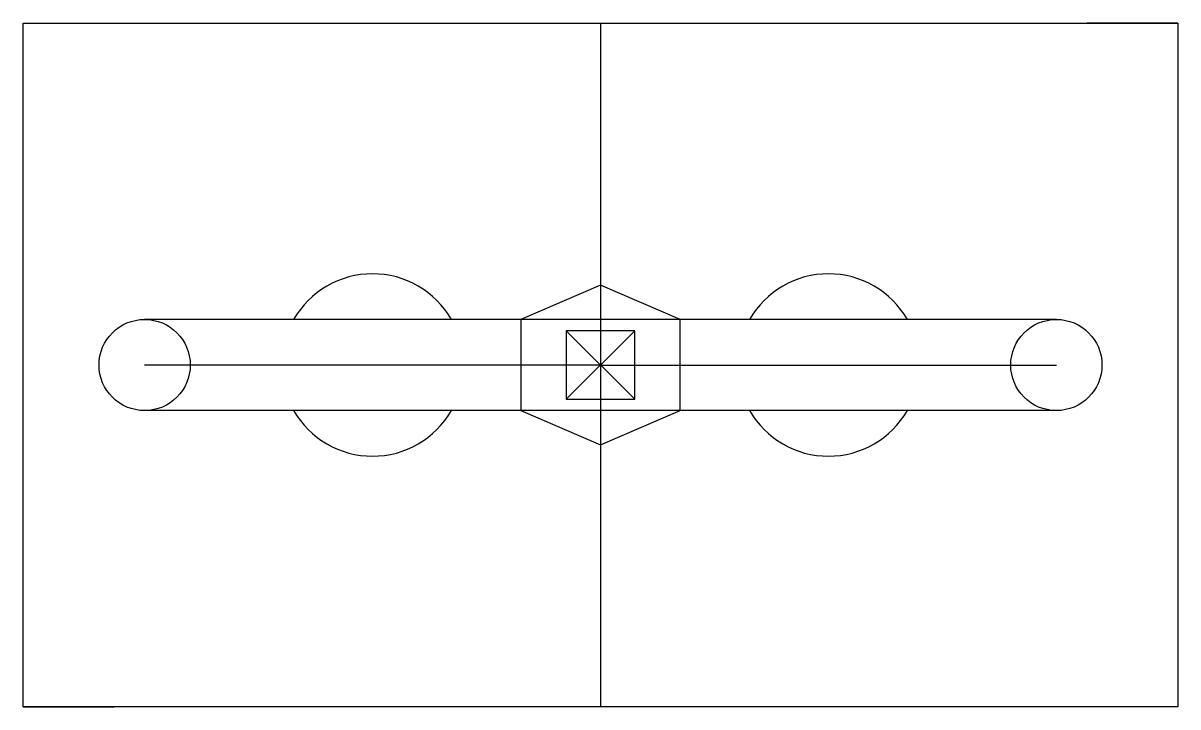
# Model space of a CAD drawing. Header units: millimetres. Extents: x 1770.4 to 1846.4, y 2257.4 to 2302.4.
import ezdxf

# ---------------------------------------------------------------- set-up
doc = ezdxf.new("R2010")
doc.units = ezdxf.units.MM
doc.layers.add('detale', color=10, linetype='Continuous')

msp = doc.modelspace()

# ---------------------------------------------------------------- linework, layer by layer
at = {"layer": 'detale'}
for p, q in [((1770.392, 2302.417, 8), (1776.392, 2302.417, 8)), ((1808.392, 2302.417, 8), (1808.392, 2257.417, 8)), ((1846.392, 2302.417, 8), (1840.392, 2302.417, 8)), ((1808.392, 2285.167, 8), (1803.142, 2282.917, 8)), ((1813.642, 2282.917, 8), (1808.392, 2285.167, 8)), ((1838.392, 2282.917, 8), (1778.392, 2282.917, 8)), ((1803.142, 2282.917, 8), (1803.142, 2276.917, 8)), ((1813.642, 2276.917, 8), (1813.642, 2282.917, 8)), ((1808.392, 2282.167, 8), (1806.142, 2282.167, 8)), ((1806.142, 2282.167, 8), (1806.142, 2277.667, 8)), ((1810.642, 2282.167, 8), (1806.142, 2282.167, 8)), ((1810.642, 2282.167, 8), (1806.142, 2277.667, 8)), ((1806.142, 2282.167, 8), (1810.642, 2277.667, 8)), ((1806.801, 2281.508, 8), (1806.142, 2282.167, 8)), ((1809.983, 2281.508, 8), (1810.642, 2282.167, 8)), ((1810.642, 2282.167, 8), (1810.313, 2281.838, 8)), ((1810.642, 2277.667, 8), (1810.642, 2282.167, 8)), ((1808.392, 2279.917, 8), (1778.392, 2279.917, 8)), ((1808.392, 2279.917, 8), (1778.392, 2279.917, 8)), ((1806.142, 2279.917, 8), (1803.142, 2279.917, 8)), ((1808.392, 2279.917, 8), (1838.392, 2279.917, 8)), ((1806.142, 2277.667, 8), (1806.801, 2278.326, 8)), ((1806.801, 2278.326, 8), (1806.472, 2277.997, 8)), ((1810.642, 2277.667, 8), (1809.983, 2278.326, 8)), ((1809.983, 2278.326, 8), (1810.313, 2277.997, 8)), ((1806.142, 2277.667, 8), (1810.642, 2277.667, 8)), ((1808.392, 2277.667, 8), (1808.392, 2274.667, 8)), ((1838.392, 2276.917, 8), (1778.392, 2276.917, 8)), ((1803.142, 2276.917, 8), (1808.392, 2274.667, 8)), ((1808.392, 2274.667, 8), (1813.642, 2276.917, 8)), ((1770.392, 2257.417, 8), (1776.392, 2257.417, 8)), ((1846.392, 2257.417, 8), (1840.392, 2257.417, 8))]:
    msp.add_line(p, q, dxfattribs=at)
at = {"layer": 'detale', "elevation": 8}
msp.add_lwpolyline([(1770.392, 2302.417), (1846.392, 2302.417), (1846.392, 2257.417), (1770.392, 2257.417)], close=True, dxfattribs=at)
at = {"layer": 'detale'}
for centre in [(1778.392, 2279.917, 8), (1838.392, 2279.917, 8)]:
    msp.add_circle(centre, 3, dxfattribs=at)
for centre, start, end in [((1793.392, 2279.917, 8), 30, 150), ((1823.392, 2279.917, 8), 30, 150), ((1793.392, 2279.917, 8), 210, 330), ((1823.392, 2279.917, 8), 210, 330)]:
    msp.add_arc(centre, 6, start, end, dxfattribs=at)

doc.saveas('drawing.dxf')
